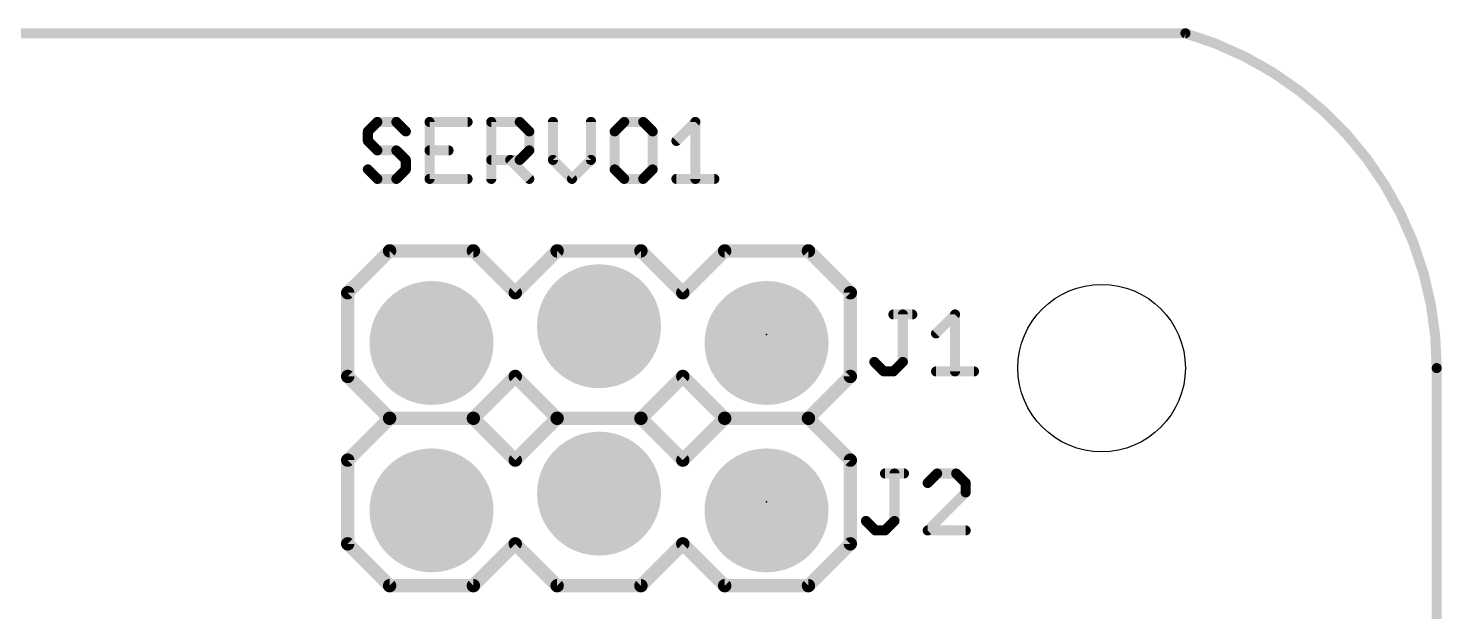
# Model space of a CAD drawing. Extents: x 0 to 144, y 0 to 53.
# Drawn here: x 119.62 to 141.05, y 44.56 to 53.42 of the extents above; entities that cross this region are included whole.
import ezdxf

# ---------------------------------------------------------------- set-up
doc = ezdxf.new("R2010")
doc.units = 0
for name, color, linetype in [('17', 94, 'CONTINUOUS'), ('20', 178, 'CONTINUOUS'), ('21', 250, 'CONTINUOUS'), ('23', 178, 'CONTINUOUS'), ('25', 250, 'CONTINUOUS'), ('27', 250, 'CONTINUOUS'), ('51', 250, 'CONTINUOUS')]:
    doc.layers.add(name, color=color, linetype=linetype)

# ---------------------------------------------------------------- blocks, each defined once
blk = doc.blocks.new('RECT')
blk.add_solid([(-0.5, -0.5), (0.5, -0.5), (-0.5, 0.5), (0.5, 0.5)])
blk = doc.blocks.new('ROUNDP')
at = {"const_width": 0.5}
blk.add_lwpolyline([(0, -0.25, 1), (0, 0.25, 1), (0, -0.25)], format="xyb", dxfattribs=at)

msp = doc.modelspace()

# ---------------------------------------------------------------- linework, layer by layer
at = {"layer": '20', "const_width": 0.1524}
for points in [[(137.16, 53.34), (3.81, 53.34)], [(140.97, 3.81), (140.97, 48.26)]]:
    msp.add_lwpolyline(points, dxfattribs=at)
at = {"layer": '20'}
for points, const_width in [([(140.97, 48.26, 0.3333), (137.16, 53.34)], 0.1524), ([(137.1707, 53.3766, 1), (137.1493, 53.3034)], 0.0762), ([(137.16, 53.3019, 1), (137.16, 53.3781)], 0.0762), ([(141.0081, 48.26, 1), (140.9319, 48.26)], 0.0762), ([(140.9319, 48.26, 1), (141.0081, 48.26)], 0.0762)]:
    msp.add_lwpolyline(points, format="xyb", dxfattribs=dict(at, const_width=const_width))
msp.add_circle((135.89, 48.26), 1.27, dxfattribs=at)
at = {"layer": '21', "const_width": 0.2032}
for points in [[(124.46, 49.403), (125.095, 50.038)], [(125.095, 50.038), (126.365, 50.038)], [(126.365, 50.038), (127, 49.403)], [(127, 49.403), (127.635, 50.038)], [(127.635, 50.038), (128.905, 50.038)], [(128.905, 50.038), (129.54, 49.403)], [(129.54, 49.403), (130.175, 50.038)], [(130.175, 50.038), (131.445, 50.038)], [(132.08, 49.403), (131.445, 50.038)], [(124.46, 48.133), (124.46, 49.403)], [(132.08, 48.133), (132.08, 49.403)], [(125.095, 47.498), (124.46, 48.133)], [(127, 48.133), (126.365, 47.498)], [(127.635, 47.498), (127, 48.133)], [(129.54, 48.133), (128.905, 47.498)], [(130.175, 47.498), (129.54, 48.133)], [(131.445, 47.498), (132.08, 48.133)], [(124.46, 46.863), (125.095, 47.498)], [(126.365, 47.498), (125.095, 47.498)], [(125.095, 47.498), (126.365, 47.498)], [(126.365, 47.498), (127, 46.863)], [(127, 46.863), (127.635, 47.498)], [(128.905, 47.498), (127.635, 47.498)], [(127.635, 47.498), (128.905, 47.498)], [(128.905, 47.498), (129.54, 46.863)], [(129.54, 46.863), (130.175, 47.498)], [(131.445, 47.498), (130.175, 47.498)], [(130.175, 47.498), (131.445, 47.498)], [(132.08, 46.863), (131.445, 47.498)], [(124.46, 45.593), (124.46, 46.863)], [(132.08, 45.593), (132.08, 46.863)], [(125.095, 44.958), (124.46, 45.593)], [(127, 45.593), (126.365, 44.958)], [(127.635, 44.958), (127, 45.593)], [(129.54, 45.593), (128.905, 44.958)], [(130.175, 44.958), (129.54, 45.593)], [(131.445, 44.958), (132.08, 45.593)], [(126.365, 44.958), (125.095, 44.958)], [(128.905, 44.958), (127.635, 44.958)], [(131.445, 44.958), (130.175, 44.958)]]:
    msp.add_lwpolyline(points, dxfattribs=at)
at = {"layer": '21', "const_width": 0.1016}
for points in [[(125.095, 50.0888, 1), (125.095, 49.9872)], [(125.1309, 50.0021, 1), (125.0591, 50.0739)], [(126.4009, 50.0739, 1), (126.3291, 50.0021)], [(126.365, 49.9872, 1), (126.365, 50.0888)], [(127.635, 50.0888, 1), (127.635, 49.9872)], [(127.6709, 50.0021, 1), (127.5991, 50.0739)], [(128.9409, 50.0739, 1), (128.8691, 50.0021)], [(128.905, 49.9872, 1), (128.905, 50.0888)], [(130.175, 50.0888, 1), (130.175, 49.9872)], [(130.2109, 50.0021, 1), (130.1391, 50.0739)], [(131.4809, 50.0739, 1), (131.4091, 50.0021)], [(131.445, 49.9872, 1), (131.445, 50.0888)], [(124.5108, 49.403, 1), (124.4092, 49.403)], [(132.1308, 49.403, 1), (132.0292, 49.403)], [(124.4241, 49.4389, 1), (124.4959, 49.3671)], [(126.9641, 49.4389, 1), (127.0359, 49.3671)], [(126.9641, 49.3671, 1), (127.0359, 49.4389)], [(129.5041, 49.4389, 1), (129.5759, 49.3671)], [(129.5041, 49.3671, 1), (129.5759, 49.4389)], [(132.0441, 49.3671, 1), (132.1159, 49.4389)], [(124.4959, 48.1689, 1), (124.4241, 48.0971)], [(127.0359, 48.1689, 1), (126.9641, 48.0971)], [(127.0359, 48.0971, 1), (126.9641, 48.1689)], [(129.5759, 48.1689, 1), (129.5041, 48.0971)], [(129.5759, 48.0971, 1), (129.5041, 48.1689)], [(132.1159, 48.0971, 1), (132.0441, 48.1689)], [(124.4092, 48.133, 1), (124.5108, 48.133)], [(132.0292, 48.133, 1), (132.1308, 48.133)], [(125.095, 47.5488, 1), (125.095, 47.4472)], [(125.095, 47.5488, 1), (125.095, 47.4472)], [(125.1309, 47.4621, 1), (125.0591, 47.5339)], [(125.0591, 47.4621, 1), (125.1309, 47.5339)], [(126.4009, 47.5339, 1), (126.3291, 47.4621)], [(126.3291, 47.5339, 1), (126.4009, 47.4621)], [(126.365, 47.4472, 1), (126.365, 47.5488)], [(126.365, 47.4472, 1), (126.365, 47.5488)], [(127.635, 47.5488, 1), (127.635, 47.4472)], [(127.635, 47.5488, 1), (127.635, 47.4472)], [(127.6709, 47.4621, 1), (127.5991, 47.5339)], [(127.5991, 47.4621, 1), (127.6709, 47.5339)], [(128.9409, 47.5339, 1), (128.8691, 47.4621)], [(128.8691, 47.5339, 1), (128.9409, 47.4621)], [(128.905, 47.4472, 1), (128.905, 47.5488)], [(128.905, 47.4472, 1), (128.905, 47.5488)], [(130.175, 47.5488, 1), (130.175, 47.4472)], [(130.175, 47.5488, 1), (130.175, 47.4472)], [(130.2109, 47.4621, 1), (130.1391, 47.5339)], [(130.1391, 47.4621, 1), (130.2109, 47.5339)], [(131.4809, 47.5339, 1), (131.4091, 47.4621)], [(131.4091, 47.5339, 1), (131.4809, 47.4621)], [(131.445, 47.4472, 1), (131.445, 47.5488)], [(131.445, 47.4472, 1), (131.445, 47.5488)], [(124.5108, 46.863, 1), (124.4092, 46.863)], [(124.4241, 46.8989, 1), (124.4959, 46.8271)], [(126.9641, 46.8989, 1), (127.0359, 46.8271)], [(126.9641, 46.8271, 1), (127.0359, 46.8989)], [(129.5041, 46.8989, 1), (129.5759, 46.8271)], [(129.5041, 46.8271, 1), (129.5759, 46.8989)], [(132.1308, 46.863, 1), (132.0292, 46.863)], [(132.0441, 46.8271, 1), (132.1159, 46.8989)], [(124.4959, 45.6289, 1), (124.4241, 45.5571)], [(127.0359, 45.6289, 1), (126.9641, 45.5571)], [(127.0359, 45.5571, 1), (126.9641, 45.6289)], [(129.5759, 45.6289, 1), (129.5041, 45.5571)], [(129.5759, 45.5571, 1), (129.5041, 45.6289)], [(132.1159, 45.5571, 1), (132.0441, 45.6289)], [(124.4092, 45.593, 1), (124.5108, 45.593)], [(132.0292, 45.593, 1), (132.1308, 45.593)], [(125.095, 45.0088, 1), (125.095, 44.9072)], [(125.0591, 44.9221, 1), (125.1309, 44.9939)], [(126.3291, 44.9939, 1), (126.4009, 44.9221)], [(126.365, 44.9072, 1), (126.365, 45.0088)], [(127.635, 45.0088, 1), (127.635, 44.9072)], [(127.5991, 44.9221, 1), (127.6709, 44.9939)], [(128.8691, 44.9939, 1), (128.9409, 44.9221)], [(128.905, 44.9072, 1), (128.905, 45.0088)], [(130.175, 45.0088, 1), (130.175, 44.9072)], [(130.1391, 44.9221, 1), (130.2109, 44.9939)], [(131.4091, 44.9939, 1), (131.4809, 44.9221)], [(131.445, 44.9072, 1), (131.445, 45.0088)]]:
    msp.add_lwpolyline(points, format="xyb", dxfattribs=at)
at = {"layer": '23'}
for p in [(130.81, 48.768), (130.81, 46.228)]:
    msp.add_point(p, dxfattribs=at)
at = {"layer": '25', "const_width": 0.1524}
for points in [[(132.7323, 49.0735), (133.0204, 49.0735)], [(132.8763, 48.3533), (132.8763, 49.0735)], [(133.3797, 48.7854), (133.6678, 49.0735)], [(133.6678, 49.0735), (133.6678, 48.2092)], [(132.4442, 48.3533), (132.5882, 48.2092)], [(132.5882, 48.2092), (132.7323, 48.2092)], [(132.7323, 48.2092), (132.8763, 48.3533)], [(133.3797, 48.2092), (133.9559, 48.2092)], [(132.6053, 46.6605), (132.8934, 46.6605)], [(132.7493, 45.9403), (132.7493, 46.6605)], [(133.3967, 46.6605), (133.2527, 46.5165)], [(133.6849, 46.6605), (133.3967, 46.6605)], [(133.8289, 46.5165), (133.6849, 46.6605)], [(133.8289, 46.3724), (133.8289, 46.5165)], [(133.2527, 45.7962), (133.8289, 46.3724)], [(132.3172, 45.9403), (132.4612, 45.7962)], [(132.4612, 45.7962), (132.6053, 45.7962)], [(132.6053, 45.7962), (132.7493, 45.9403)], [(133.8289, 45.7962), (133.2527, 45.7962)]]:
    msp.add_lwpolyline(points, dxfattribs=at)
at = {"layer": '25', "const_width": 0.0762}
for points in [[(132.7323, 49.1116, 1), (132.7323, 49.0354)], [(132.9144, 49.0735, 1), (132.8382, 49.0735)], [(133.0204, 49.0354, 1), (133.0204, 49.1116)], [(133.7059, 49.0735, 1), (133.6297, 49.0735)], [(133.6947, 49.0466, 1), (133.6409, 49.1005)], [(133.3527, 48.8124, 1), (133.4066, 48.7585)], [(132.4711, 48.3802, 1), (132.4172, 48.3263)], [(132.5882, 48.2473, 1), (132.5882, 48.1711)], [(132.5613, 48.1823, 1), (132.6152, 48.2361)], [(132.7053, 48.2361, 1), (132.7592, 48.1823)], [(132.7323, 48.1711, 1), (132.7323, 48.2473)], [(132.8382, 48.3533, 1), (132.9144, 48.3533)], [(132.9033, 48.3263, 1), (132.8494, 48.3802)], [(133.3797, 48.2473, 1), (133.3797, 48.1711)], [(133.6297, 48.2092, 1), (133.7059, 48.2092)], [(133.9559, 48.1711, 1), (133.9559, 48.2473)], [(132.6053, 46.6986, 1), (132.6053, 46.6224)], [(132.7874, 46.6605, 1), (132.7112, 46.6605)], [(132.8934, 46.6224, 1), (132.8934, 46.6986)], [(133.3967, 46.6986, 1), (133.3967, 46.6224)], [(133.4237, 46.6336, 1), (133.3698, 46.6875)], [(133.7118, 46.6875, 1), (133.6579, 46.6336)], [(133.6849, 46.6224, 1), (133.6849, 46.6986)], [(133.2257, 46.5434, 1), (133.2796, 46.4895)], [(133.867, 46.5165, 1), (133.7908, 46.5165)], [(133.802, 46.4895, 1), (133.8558, 46.5434)], [(133.7908, 46.3724, 1), (133.867, 46.3724)], [(133.8558, 46.3455, 1), (133.802, 46.3994)], [(132.3441, 45.9672, 1), (132.2902, 45.9133)], [(132.4612, 45.8343, 1), (132.4612, 45.7581)], [(132.4343, 45.7693, 1), (132.4882, 45.8231)], [(132.5783, 45.8231, 1), (132.6322, 45.7693)], [(132.6053, 45.7581, 1), (132.6053, 45.8343)], [(132.7112, 45.9403, 1), (132.7874, 45.9403)], [(132.7763, 45.9133, 1), (132.7224, 45.9672)], [(133.2527, 45.8343, 1), (133.2527, 45.7581)], [(133.2257, 45.8231, 1), (133.2796, 45.7693)], [(133.8289, 45.7581, 1), (133.8289, 45.8343)]]:
    msp.add_lwpolyline(points, format="xyb", dxfattribs=at)
at = {"layer": '27', "const_width": 0.0762}
for points in [[(124.7381, 51.8774, 1), (124.792, 51.8235)], [(124.8032, 51.8505, 1), (124.727, 51.8505)], [(124.9091, 52.0326, 1), (124.9091, 51.9564)], [(124.9361, 51.9676, 1), (124.8822, 52.0215)], [(125.2242, 52.0215, 1), (125.1703, 51.9676)], [(125.1973, 51.9564, 1), (125.1973, 52.0326)], [(125.3144, 51.8235, 1), (125.3683, 51.8774)], [(125.7006, 52.0326, 1), (125.7006, 51.9564)], [(125.7387, 51.9945, 1), (125.6625, 51.9945)], [(126.2768, 51.9564, 1), (126.2768, 52.0326)], [(126.6742, 51.9945, 1), (126.598, 51.9945)], [(126.6361, 52.0326, 1), (126.6361, 51.9564)], [(127.0952, 52.0215, 1), (127.0413, 51.9676)], [(127.0683, 51.9564, 1), (127.0683, 52.0326)], [(127.2504, 51.8505, 1), (127.1742, 51.8505)], [(127.1854, 51.8235, 1), (127.2393, 51.8774)], [(127.6097, 51.9945, 1), (127.5335, 51.9945)], [(128.186, 51.9945, 1), (128.1098, 51.9945)], [(128.4802, 51.8774, 1), (128.5341, 51.8235)], [(128.5453, 51.8505, 1), (128.4691, 51.8505)], [(128.6512, 52.0326, 1), (128.6512, 51.9564)], [(128.6782, 51.9676, 1), (128.6243, 52.0215)], [(128.9663, 52.0215, 1), (128.9124, 51.9676)], [(128.9393, 51.9564, 1), (128.9393, 52.0326)], [(129.1215, 51.8505, 1), (129.0453, 51.8505)], [(129.0564, 51.8235, 1), (129.1103, 51.8774)], [(129.7689, 51.9945, 1), (129.6927, 51.9945)], [(129.7577, 51.9676, 1), (129.7038, 52.0215)], [(124.792, 51.7334, 1), (124.7381, 51.6795)], [(124.727, 51.7064, 1), (124.8032, 51.7064)], [(129.4157, 51.7334, 1), (129.4696, 51.6795)], [(124.9091, 51.6005, 1), (124.9091, 51.5243)], [(124.8822, 51.5354, 1), (124.9361, 51.5893)], [(125.2242, 51.5893, 1), (125.1703, 51.5354)], [(125.1973, 51.5243, 1), (125.1973, 51.6005)], [(125.3794, 51.4183, 1), (125.3032, 51.4183)], [(125.3144, 51.3914, 1), (125.3683, 51.4453)], [(125.7006, 51.6005, 1), (125.7006, 51.5243)], [(125.9887, 51.5243, 1), (125.9887, 51.6005)], [(126.6361, 51.4564, 1), (126.6361, 51.3802)], [(126.9512, 51.4453, 1), (126.8973, 51.3914)], [(127.0413, 51.4453, 1), (127.0952, 51.3914)], [(127.0683, 51.3802, 1), (127.0683, 51.4564)], [(127.1742, 51.5624, 1), (127.2504, 51.5624)], [(127.2393, 51.5354, 1), (127.1854, 51.5893)], [(127.5986, 51.4453, 1), (127.5447, 51.3914)], [(127.5335, 51.4183, 1), (127.6097, 51.4183)], [(128.1098, 51.4183, 1), (128.186, 51.4183)], [(128.1748, 51.3914, 1), (128.1209, 51.4453)], [(124.792, 51.3012, 1), (124.7381, 51.2473)], [(125.3032, 51.2743, 1), (125.3794, 51.2743)], [(125.3683, 51.2473, 1), (125.3144, 51.3012)], [(128.5341, 51.3012, 1), (128.4802, 51.2473)], [(128.4691, 51.2743, 1), (128.5453, 51.2743)], [(129.0453, 51.2743, 1), (129.1215, 51.2743)], [(129.1103, 51.2473, 1), (129.0564, 51.3012)], [(124.9091, 51.1683, 1), (124.9091, 51.0921)], [(124.8822, 51.1033, 1), (124.9361, 51.1571)], [(125.1703, 51.1571, 1), (125.2242, 51.1033)], [(125.1973, 51.0921, 1), (125.1973, 51.1683)], [(125.7006, 51.1683, 1), (125.7006, 51.0921)], [(125.6625, 51.1302, 1), (125.7387, 51.1302)], [(126.2768, 51.0921, 1), (126.2768, 51.1683)], [(126.598, 51.1302, 1), (126.6742, 51.1302)], [(127.1854, 51.1033, 1), (127.2393, 51.1571)], [(127.8328, 51.1571, 1), (127.8867, 51.1033)], [(127.8328, 51.1033, 1), (127.8867, 51.1571)], [(128.6512, 51.1683, 1), (128.6512, 51.0921)], [(128.6243, 51.1033, 1), (128.6782, 51.1571)], [(128.9124, 51.1571, 1), (128.9663, 51.1033)], [(128.9393, 51.0921, 1), (128.9393, 51.1683)], [(129.4427, 51.1683, 1), (129.4427, 51.0921)], [(129.6927, 51.1302, 1), (129.7689, 51.1302)], [(130.0189, 51.0921, 1), (130.0189, 51.1683)]]:
    msp.add_lwpolyline(points, format="xyb", dxfattribs=at)
at = {"layer": '27', "const_width": 0.1524}
for points in [[(124.9091, 51.9945), (124.7651, 51.8505)], [(124.7651, 51.8505), (124.7651, 51.7064)], [(125.1973, 51.9945), (124.9091, 51.9945)], [(125.3413, 51.8505), (125.1973, 51.9945)], [(126.2768, 51.9945), (125.7006, 51.9945)], [(125.7006, 51.9945), (125.7006, 51.1302)], [(126.6361, 51.1302), (126.6361, 51.9945)], [(126.6361, 51.9945), (127.0683, 51.9945)], [(127.0683, 51.9945), (127.2123, 51.8505)], [(127.2123, 51.8505), (127.2123, 51.5624)], [(127.5716, 51.9945), (127.5716, 51.4183)], [(128.1479, 51.4183), (128.1479, 51.9945)], [(128.6512, 51.9945), (128.5072, 51.8505)], [(128.5072, 51.8505), (128.5072, 51.2743)], [(128.9393, 51.9945), (128.6512, 51.9945)], [(129.0834, 51.8505), (128.9393, 51.9945)], [(129.0834, 51.2743), (129.0834, 51.8505)], [(129.4427, 51.7064), (129.7308, 51.9945)], [(129.7308, 51.9945), (129.7308, 51.1302)], [(124.7651, 51.7064), (124.9091, 51.5624)], [(124.9091, 51.5624), (125.1973, 51.5624)], [(125.1973, 51.5624), (125.3413, 51.4183)], [(125.3413, 51.4183), (125.3413, 51.2743)], [(125.7006, 51.5624), (125.9887, 51.5624)], [(127.0683, 51.4183), (126.6361, 51.4183)], [(126.9242, 51.4183), (127.2123, 51.1302)], [(127.2123, 51.5624), (127.0683, 51.4183)], [(127.5716, 51.4183), (127.8598, 51.1302)], [(127.8598, 51.1302), (128.1479, 51.4183)], [(124.9091, 51.1302), (124.7651, 51.2743)], [(125.3413, 51.2743), (125.1973, 51.1302)], [(128.5072, 51.2743), (128.6512, 51.1302)], [(128.9393, 51.1302), (129.0834, 51.2743)], [(125.1973, 51.1302), (124.9091, 51.1302)], [(125.7006, 51.1302), (126.2768, 51.1302)], [(128.6512, 51.1302), (128.9393, 51.1302)], [(129.4427, 51.1302), (130.0189, 51.1302)]]:
    msp.add_lwpolyline(points, dxfattribs=at)

# ---------------------------------------------------------------- block references
at = {"layer": '17', "xscale": 1.8796, "yscale": 1.8796, "rotation": 270}
for p in [(128.27, 48.895), (128.27, 48.895), (125.73, 48.641), (125.73, 48.641), (130.81, 48.641), (130.81, 48.641), (128.27, 46.355), (128.27, 46.355), (125.73, 46.101), (125.73, 46.101), (130.81, 46.101), (130.81, 46.101)]:
    msp.add_blockref('ROUNDP', p, dxfattribs=at)
at = {"layer": '51', "xscale": 0.508, "yscale": 0.508, "rotation": 180}
for p in [(125.73, 48.768), (128.27, 48.768), (130.81, 48.768), (125.73, 46.228), (128.27, 46.228), (130.81, 46.228)]:
    msp.add_blockref('RECT', p, dxfattribs=at)

doc.saveas('drawing.dxf')
